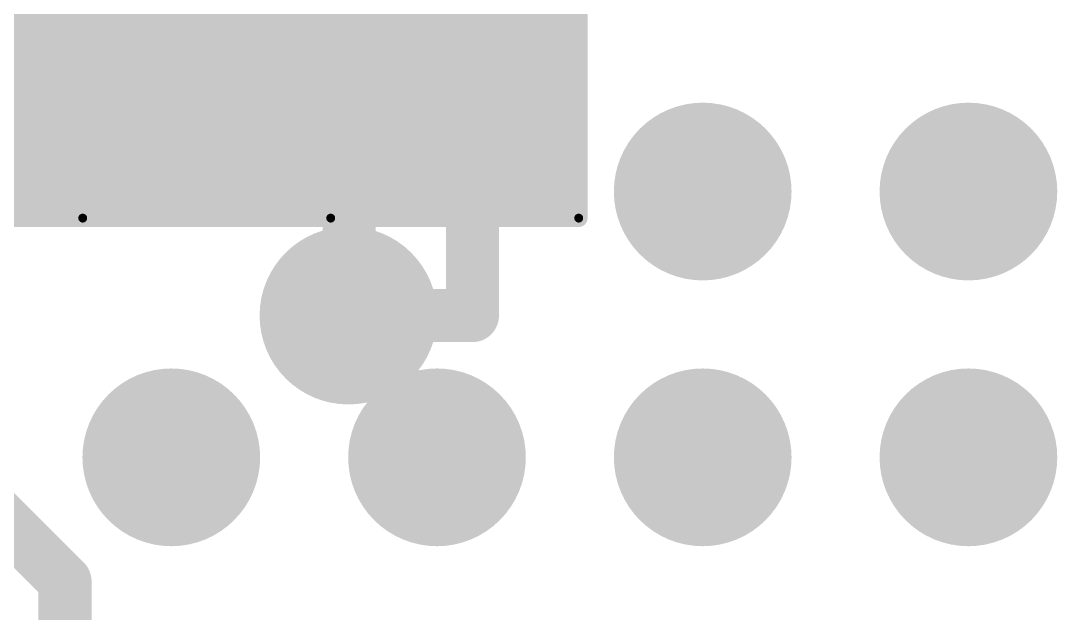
# Model space of a CAD drawing. Header units: millimetres. Extents: x 29 to 180, y 30 to 200.
# Drawn here: x 89.15 to 95, y 150.62 to 153.96 of the extents above; entities that cross this region are included whole.
import ezdxf

# ---------------------------------------------------------------- set-up
doc = ezdxf.new("R2010")
doc.units = ezdxf.units.MM
for name, color, linetype in [('BottomLayer', 5, 'Continuous'), ('BottomOverlay', 54, 'Continuous'), ('BottomPaste', 16, 'Continuous'), ('BottomSolder', 6, 'Continuous'), ('Mechanical13', 56, 'Continuous'), ('Mechanical15', 56, 'Continuous'), ('MultiLayer', 9, 'Continuous'), ('TopLayer', 1, 'Continuous'), ('TopSolder', 216, 'Continuous'), ('ViaHoleLayer', 16, 'Continuous')]:
    doc.layers.add(name, color=color, linetype=linetype)

# ---------------------------------------------------------------- blocks, each defined once
blk = doc.blocks.new('SMD_C_0603_B_587')
at = {"layer": 'BottomLayer'}
for points in [[(-1.29999994, 0.5499989), (-1.29999994, -0.5499989), (-0.30000194, 0.5499989), (-0.30000194, -0.5499989)], [(0.2999994, 0.5499989), (0.2999994, -0.5499989), (1.2999974, 0.5499989), (1.2999974, -0.5499989)]]:
    blk.add_solid(points, dxfattribs=at)
at = {"layer": 'BottomOverlay', "const_width": 0.0999998}
for points in [[(-1.44999964, -0.7000011399999999), (-1.44999964, 0.7000011399999999)], [(1.44999964, 0.7000011399999999), (-1.44999964, 0.7000011399999999)], [(1.44999964, -0.7000011399999999), (1.44999964, 0.7000011399999999)], [(0.1499997, 0.40000174), (-0.1499997, 0.40000174)], [(0.1499997, -0.3999992), (-0.1499997, -0.3999992)], [(1.44999964, -0.7000011399999999), (-1.44999964, -0.7000011399999999)]]:
    blk.add_lwpolyline(points, dxfattribs=at)
at = {"layer": 'BottomOverlay', "const_width": 0.0499999}
for points in [[(-1.47499832, 0.7000011399999999, 1), (-1.42500096, 0.7000011399999999, 1)], [(-1.47499832, 0.7000011399999999, 1), (-1.42500096, 0.7000011399999999, 1)], [(1.42500096, 0.7000011399999999, 1), (1.47499832, 0.7000011399999999, 1)], [(1.42500096, 0.7000011399999999, 1), (1.47499832, 0.7000011399999999, 1)], [(-0.17499838, 0.40000174, 1), (-0.12500102, 0.40000174, 1)], [(0.12500102, 0.40000174, 1), (0.17499838, 0.40000174, 1)], [(-0.17499838, -0.3999992, 1), (-0.12500102, -0.3999992, 1)], [(0.12500102, -0.3999992, 1), (0.17499838, -0.3999992, 1)], [(-1.47499832, -0.7000011399999999, 1), (-1.42500096, -0.7000011399999999, 1)], [(-1.47499832, -0.7000011399999999, 1), (-1.42500096, -0.7000011399999999, 1)], [(1.42500096, -0.7000011399999999, 1), (1.47499832, -0.7000011399999999, 1)], [(1.42500096, -0.7000011399999999, 1), (1.47499832, -0.7000011399999999, 1)]]:
    blk.add_lwpolyline(points, format="xyb", close=True, dxfattribs=at)
at = {"layer": 'BottomPaste'}
for points in [[(-1.29999994, 0.5499989), (-1.29999994, -0.5499989), (-0.30000194, 0.5499989), (-0.30000194, -0.5499989)], [(0.2999994, 0.5499989), (0.2999994, -0.5499989), (1.2999974, 0.5499989), (1.2999974, -0.5499989)]]:
    blk.add_solid(points, dxfattribs=at)
at = {"layer": 'BottomSolder'}
for points in [[(-1.40159994, 0.6515989), (-1.40159994, -0.6515989), (-0.19840194, 0.6515989), (-0.19840194, -0.6515989)], [(0.1983994, 0.6515989), (0.1983994, -0.6515989), (1.4015974, 0.6515989), (1.4015974, -0.6515989)]]:
    blk.add_solid(points, dxfattribs=at)
at = {"layer": 'Mechanical13', "const_width": 0.0999998}
for points in [[(-0.90000074, -0.4499991), (-0.90000074, 0.45000164)], [(0.8999982, 0.45000164), (-0.90000074, 0.45000164)], [(0.8999982, -0.4499991), (0.8999982, 0.45000164)], [(0.8999982, -0.4499991), (-0.90000074, -0.4499991)]]:
    blk.add_lwpolyline(points, dxfattribs=at)
at = {"layer": 'Mechanical13', "const_width": 0.0499999}
for points in [[(-0.9249994199999999, 0.45000164, 1), (-0.8750020599999999, 0.45000164, 1)], [(-0.9249994199999999, 0.45000164, 1), (-0.8750020599999999, 0.45000164, 1)], [(0.8749995199999999, 0.45000164, 1), (0.9249968799999999, 0.45000164, 1)], [(0.8749995199999999, 0.45000164, 1), (0.9249968799999999, 0.45000164, 1)], [(-0.9249994199999999, -0.4499991, 1), (-0.8750020599999999, -0.4499991, 1)], [(-0.9249994199999999, -0.4499991, 1), (-0.8750020599999999, -0.4499991, 1)], [(0.8749995199999999, -0.4499991, 1), (0.9249968799999999, -0.4499991, 1)], [(0.8749995199999999, -0.4499991, 1), (0.9249968799999999, -0.4499991, 1)]]:
    blk.add_lwpolyline(points, format="xyb", close=True, dxfattribs=at)
at = {"layer": 'Mechanical15', "const_width": 0.0499999}
for points in [[(-1.47500086, -0.7000011399999999), (-1.47500086, 0.7000011399999999)], [(1.44999964, 0.7000011399999999), (-1.47500086, 0.7000011399999999)], [(1.44999964, -0.7000011399999999), (1.44999964, 0.7000011399999999)], [(1.44999964, -0.7000011399999999), (-1.47500086, -0.7000011399999999)]]:
    blk.add_lwpolyline(points, dxfattribs=at)
at = {"layer": 'Mechanical15', "const_width": 0.02499868}
for points in [[(-1.4875002, 0.7000011399999999, 1), (-1.46250152, 0.7000011399999999, 1)], [(-1.4875002, 0.7000011399999999, 1), (-1.46250152, 0.7000011399999999, 1)], [(1.4375003, 0.7000011399999999, 1), (1.46249898, 0.7000011399999999, 1)], [(1.4375003, 0.7000011399999999, 1), (1.46249898, 0.7000011399999999, 1)], [(-1.4875002, -0.7000011399999999, 1), (-1.46250152, -0.7000011399999999, 1)], [(-1.4875002, -0.7000011399999999, 1), (-1.46250152, -0.7000011399999999, 1)], [(1.4375003, -0.7000011399999999, 1), (1.46249898, -0.7000011399999999, 1)], [(1.4375003, -0.7000011399999999, 1), (1.46249898, -0.7000011399999999, 1)]]:
    blk.add_lwpolyline(points, format="xyb", close=True, dxfattribs=at)
blk = doc.blocks.new('SMD_C_0603_B_588')
at = {"layer": 'BottomLayer'}
for points in [[(-1.29999994, 0.5499989), (-1.29999994, -0.5499989), (-0.30000194, 0.5499989), (-0.30000194, -0.5499989)], [(0.2999994, 0.5499989), (0.2999994, -0.5499989), (1.2999974, 0.5499989), (1.2999974, -0.5499989)]]:
    blk.add_solid(points, dxfattribs=at)
at = {"layer": 'BottomOverlay', "const_width": 0.0999998}
for points in [[(-1.44999964, -0.7000011399999999), (-1.44999964, 0.7000011399999999)], [(1.44999964, 0.7000011399999999), (-1.44999964, 0.7000011399999999)], [(1.44999964, -0.7000011399999999), (1.44999964, 0.7000011399999999)], [(0.1499997, 0.40000174), (-0.1499997, 0.40000174)], [(0.1499997, -0.3999992), (-0.1499997, -0.3999992)], [(1.44999964, -0.7000011399999999), (-1.44999964, -0.7000011399999999)]]:
    blk.add_lwpolyline(points, dxfattribs=at)
at = {"layer": 'BottomOverlay', "const_width": 0.0499999}
for points in [[(-1.47499832, 0.7000011399999999, 1), (-1.42500096, 0.7000011399999999, 1)], [(-1.47499832, 0.7000011399999999, 1), (-1.42500096, 0.7000011399999999, 1)], [(1.42500096, 0.7000011399999999, 1), (1.47499832, 0.7000011399999999, 1)], [(1.42500096, 0.7000011399999999, 1), (1.47499832, 0.7000011399999999, 1)], [(-0.17499838, 0.40000174, 1), (-0.12500102, 0.40000174, 1)], [(0.12500102, 0.40000174, 1), (0.17499838, 0.40000174, 1)], [(-0.17499838, -0.3999992, 1), (-0.12500102, -0.3999992, 1)], [(0.12500102, -0.3999992, 1), (0.17499838, -0.3999992, 1)], [(-1.47499832, -0.7000011399999999, 1), (-1.42500096, -0.7000011399999999, 1)], [(-1.47499832, -0.7000011399999999, 1), (-1.42500096, -0.7000011399999999, 1)], [(1.42500096, -0.7000011399999999, 1), (1.47499832, -0.7000011399999999, 1)], [(1.42500096, -0.7000011399999999, 1), (1.47499832, -0.7000011399999999, 1)]]:
    blk.add_lwpolyline(points, format="xyb", close=True, dxfattribs=at)
at = {"layer": 'BottomPaste'}
for points in [[(-1.29999994, 0.5499989), (-1.29999994, -0.5499989), (-0.30000194, 0.5499989), (-0.30000194, -0.5499989)], [(0.2999994, 0.5499989), (0.2999994, -0.5499989), (1.2999974, 0.5499989), (1.2999974, -0.5499989)]]:
    blk.add_solid(points, dxfattribs=at)
at = {"layer": 'BottomSolder'}
for points in [[(-1.40159994, 0.6515989), (-1.40159994, -0.6515989), (-0.19840194, 0.6515989), (-0.19840194, -0.6515989)], [(0.1983994, 0.6515989), (0.1983994, -0.6515989), (1.4015974, 0.6515989), (1.4015974, -0.6515989)]]:
    blk.add_solid(points, dxfattribs=at)
at = {"layer": 'Mechanical13', "const_width": 0.0999998}
for points in [[(-0.90000074, -0.4499991), (-0.90000074, 0.45000164)], [(0.8999982, 0.45000164), (-0.90000074, 0.45000164)], [(0.8999982, -0.4499991), (0.8999982, 0.45000164)], [(0.8999982, -0.4499991), (-0.90000074, -0.4499991)]]:
    blk.add_lwpolyline(points, dxfattribs=at)
at = {"layer": 'Mechanical13', "const_width": 0.0499999}
for points in [[(-0.9249994199999999, 0.45000164, 1), (-0.8750020599999999, 0.45000164, 1)], [(-0.9249994199999999, 0.45000164, 1), (-0.8750020599999999, 0.45000164, 1)], [(0.8749995199999999, 0.45000164, 1), (0.9249968799999999, 0.45000164, 1)], [(0.8749995199999999, 0.45000164, 1), (0.9249968799999999, 0.45000164, 1)], [(-0.9249994199999999, -0.4499991, 1), (-0.8750020599999999, -0.4499991, 1)], [(-0.9249994199999999, -0.4499991, 1), (-0.8750020599999999, -0.4499991, 1)], [(0.8749995199999999, -0.4499991, 1), (0.9249968799999999, -0.4499991, 1)], [(0.8749995199999999, -0.4499991, 1), (0.9249968799999999, -0.4499991, 1)]]:
    blk.add_lwpolyline(points, format="xyb", close=True, dxfattribs=at)
at = {"layer": 'Mechanical15', "const_width": 0.0499999}
for points in [[(-1.47500086, -0.7000011399999999), (-1.47500086, 0.7000011399999999)], [(1.44999964, 0.7000011399999999), (-1.47500086, 0.7000011399999999)], [(1.44999964, -0.7000011399999999), (1.44999964, 0.7000011399999999)], [(1.44999964, -0.7000011399999999), (-1.47500086, -0.7000011399999999)]]:
    blk.add_lwpolyline(points, dxfattribs=at)
at = {"layer": 'Mechanical15', "const_width": 0.02499868}
for points in [[(-1.4875002, 0.7000011399999999, 1), (-1.46250152, 0.7000011399999999, 1)], [(-1.4875002, 0.7000011399999999, 1), (-1.46250152, 0.7000011399999999, 1)], [(1.4375003, 0.7000011399999999, 1), (1.46249898, 0.7000011399999999, 1)], [(1.4375003, 0.7000011399999999, 1), (1.46249898, 0.7000011399999999, 1)], [(-1.4875002, -0.7000011399999999, 1), (-1.46250152, -0.7000011399999999, 1)], [(-1.4875002, -0.7000011399999999, 1), (-1.46250152, -0.7000011399999999, 1)], [(1.4375003, -0.7000011399999999, 1), (1.46249898, -0.7000011399999999, 1)], [(1.4375003, -0.7000011399999999, 1), (1.46249898, -0.7000011399999999, 1)]]:
    blk.add_lwpolyline(points, format="xyb", close=True, dxfattribs=at)
blk = doc.blocks.new('SMD_C_0603_B_591')
at = {"layer": 'BottomLayer'}
for points in [[(-1.29999994, 0.5499989), (-1.29999994, -0.5499989), (-0.30000194, 0.5499989), (-0.30000194, -0.5499989)], [(0.2999994, 0.5499989), (0.2999994, -0.5499989), (1.2999974, 0.5499989), (1.2999974, -0.5499989)]]:
    blk.add_solid(points, dxfattribs=at)
at = {"layer": 'BottomOverlay', "const_width": 0.0999998}
for points in [[(-1.44999964, -0.7000011399999999), (-1.44999964, 0.7000011399999999)], [(1.44999964, 0.7000011399999999), (-1.44999964, 0.7000011399999999)], [(1.44999964, -0.7000011399999999), (1.44999964, 0.7000011399999999)], [(0.1499997, 0.40000174), (-0.1499997, 0.40000174)], [(0.1499997, -0.3999992), (-0.1499997, -0.3999992)], [(1.44999964, -0.7000011399999999), (-1.44999964, -0.7000011399999999)]]:
    blk.add_lwpolyline(points, dxfattribs=at)
at = {"layer": 'BottomOverlay', "const_width": 0.0499999}
for points in [[(-1.47499832, 0.7000011399999999, 1), (-1.42500096, 0.7000011399999999, 1)], [(-1.47499832, 0.7000011399999999, 1), (-1.42500096, 0.7000011399999999, 1)], [(1.42500096, 0.7000011399999999, 1), (1.47499832, 0.7000011399999999, 1)], [(1.42500096, 0.7000011399999999, 1), (1.47499832, 0.7000011399999999, 1)], [(-0.17499838, 0.40000174, 1), (-0.12500102, 0.40000174, 1)], [(0.12500102, 0.40000174, 1), (0.17499838, 0.40000174, 1)], [(-0.17499838, -0.3999992, 1), (-0.12500102, -0.3999992, 1)], [(0.12500102, -0.3999992, 1), (0.17499838, -0.3999992, 1)], [(-1.47499832, -0.7000011399999999, 1), (-1.42500096, -0.7000011399999999, 1)], [(-1.47499832, -0.7000011399999999, 1), (-1.42500096, -0.7000011399999999, 1)], [(1.42500096, -0.7000011399999999, 1), (1.47499832, -0.7000011399999999, 1)], [(1.42500096, -0.7000011399999999, 1), (1.47499832, -0.7000011399999999, 1)]]:
    blk.add_lwpolyline(points, format="xyb", close=True, dxfattribs=at)
at = {"layer": 'BottomPaste'}
for points in [[(-1.29999994, 0.5499989), (-1.29999994, -0.5499989), (-0.30000194, 0.5499989), (-0.30000194, -0.5499989)], [(0.2999994, 0.5499989), (0.2999994, -0.5499989), (1.2999974, 0.5499989), (1.2999974, -0.5499989)]]:
    blk.add_solid(points, dxfattribs=at)
at = {"layer": 'BottomSolder'}
for points in [[(-1.40159994, 0.6515989), (-1.40159994, -0.6515989), (-0.19840194, 0.6515989), (-0.19840194, -0.6515989)], [(0.1983994, 0.6515989), (0.1983994, -0.6515989), (1.4015974, 0.6515989), (1.4015974, -0.6515989)]]:
    blk.add_solid(points, dxfattribs=at)
at = {"layer": 'Mechanical13', "const_width": 0.0999998}
for points in [[(-0.90000074, -0.4499991), (-0.90000074, 0.45000164)], [(0.8999982, 0.45000164), (-0.90000074, 0.45000164)], [(0.8999982, -0.4499991), (0.8999982, 0.45000164)], [(0.8999982, -0.4499991), (-0.90000074, -0.4499991)]]:
    blk.add_lwpolyline(points, dxfattribs=at)
at = {"layer": 'Mechanical13', "const_width": 0.0499999}
for points in [[(-0.9249994199999999, 0.45000164, 1), (-0.8750020599999999, 0.45000164, 1)], [(-0.9249994199999999, 0.45000164, 1), (-0.8750020599999999, 0.45000164, 1)], [(0.8749995199999999, 0.45000164, 1), (0.9249968799999999, 0.45000164, 1)], [(0.8749995199999999, 0.45000164, 1), (0.9249968799999999, 0.45000164, 1)], [(-0.9249994199999999, -0.4499991, 1), (-0.8750020599999999, -0.4499991, 1)], [(-0.9249994199999999, -0.4499991, 1), (-0.8750020599999999, -0.4499991, 1)], [(0.8749995199999999, -0.4499991, 1), (0.9249968799999999, -0.4499991, 1)], [(0.8749995199999999, -0.4499991, 1), (0.9249968799999999, -0.4499991, 1)]]:
    blk.add_lwpolyline(points, format="xyb", close=True, dxfattribs=at)
at = {"layer": 'Mechanical15', "const_width": 0.0499999}
for points in [[(-1.47500086, -0.7000011399999999), (-1.47500086, 0.7000011399999999)], [(1.44999964, 0.7000011399999999), (-1.47500086, 0.7000011399999999)], [(1.44999964, -0.7000011399999999), (1.44999964, 0.7000011399999999)], [(1.44999964, -0.7000011399999999), (-1.47500086, -0.7000011399999999)]]:
    blk.add_lwpolyline(points, dxfattribs=at)
at = {"layer": 'Mechanical15', "const_width": 0.02499868}
for points in [[(-1.4875002, 0.7000011399999999, 1), (-1.46250152, 0.7000011399999999, 1)], [(-1.4875002, 0.7000011399999999, 1), (-1.46250152, 0.7000011399999999, 1)], [(1.4375003, 0.7000011399999999, 1), (1.46249898, 0.7000011399999999, 1)], [(1.4375003, 0.7000011399999999, 1), (1.46249898, 0.7000011399999999, 1)], [(-1.4875002, -0.7000011399999999, 1), (-1.46250152, -0.7000011399999999, 1)], [(-1.4875002, -0.7000011399999999, 1), (-1.46250152, -0.7000011399999999, 1)], [(1.4375003, -0.7000011399999999, 1), (1.46249898, -0.7000011399999999, 1)], [(1.4375003, -0.7000011399999999, 1), (1.46249898, -0.7000011399999999, 1)]]:
    blk.add_lwpolyline(points, format="xyb", close=True, dxfattribs=at)

msp = doc.modelspace()

# ---------------------------------------------------------------- linework, layer by layer
at = {"layer": 'BottomLayer', "const_width": 0.2999994}
for points in [[(88.8000002, 153.50000288), (90.19999994, 153.50000288)], [(90.19999994, 153.50000288), (91.60000222, 153.50000288)], [(91.60000222, 153.50000288), (91.70000202, 153.40000308)], [(91.70000202, 152.3000002), (91.70000202, 153.40000308)], [(91.00000088, 152.3000002), (91.70000202, 152.3000002)], [(88.8000002, 151.400002), (89.399999, 150.8000032)], [(89.399999, 148.55000262), (89.399999, 150.8000032)]]:
    msp.add_lwpolyline(points, dxfattribs=at)
at = {"layer": 'BottomLayer'}
for points, const_width in [([(90.12500136, 153.50000288, 1), (90.27499852, 153.50000288, 1)], 0.1499997), ([(90.12500136, 153.50000288, 1), (90.27499852, 153.50000288, 1)], 0.1499997), ([(91.52500364, 153.50000288, 1), (91.67500079999999, 153.50000288, 1)], 0.1499997), ([(91.52500364, 153.50000288, 1), (91.67500079999999, 153.50000288, 1)], 0.1499997), ([(91.62500344, 153.40000308, 1), (91.7750006, 153.40000308, 1)], 0.1499997), ([(91.62500344, 153.40000308, 1), (91.7750006, 153.40000308, 1)], 0.1499997), ([(92.79997188, 152.99995308, 1), (93.19997108, 152.99995308, 1)], 0.3999992), ([(94.29997141999999, 152.99995308, 1), (94.69997061999999, 152.99995308, 1)], 0.3999992), ([(90.80000127999999, 152.3000002, 1), (91.20000048, 152.3000002, 1)], 0.3999992), ([(90.92500229999999, 152.3000002, 1), (91.07499946, 152.3000002, 1)], 0.1499997), ([(91.62500344, 152.3000002, 1), (91.7750006, 152.3000002, 1)], 0.1499997), ([(91.62500344, 152.3000002, 1), (91.7750006, 152.3000002, 1)], 0.1499997), ([(89.79997279999999, 151.49995354, 1), (90.19997199999999, 151.49995354, 1)], 0.3999992), ([(91.29997234, 151.49995354, 1), (91.69997153999999, 151.49995354, 1)], 0.3999992), ([(92.79997188, 151.49995354, 1), (93.19997108, 151.49995354, 1)], 0.3999992), ([(94.29997141999999, 151.49995354, 1), (94.69997061999999, 151.49995354, 1)], 0.3999992), ([(89.32500042, 150.8000032, 1), (89.47499758, 150.8000032, 1)], 0.1499997), ([(89.32500042, 150.8000032, 1), (89.47499758, 150.8000032, 1)], 0.1499997)]:
    msp.add_lwpolyline(points, format="xyb", close=True, dxfattribs=dict(at, const_width=const_width))
at = {"layer": 'BottomSolder', "const_width": 0.5015992}
for points in [[(92.74917187999999, 152.99995308, 1), (93.25077107999999, 152.99995308, 1)], [(94.24917142, 152.99995308, 1), (94.75077062, 152.99995308, 1)], [(90.74920128, 152.3000002, 1), (91.25080048, 152.3000002, 1)], [(89.7491728, 151.49995354, 1), (90.250772, 151.49995354, 1)], [(91.24917234, 151.49995354, 1), (91.75077153999999, 151.49995354, 1)], [(92.74917187999999, 151.49995354, 1), (93.25077107999999, 151.49995354, 1)], [(94.24917142, 151.49995354, 1), (94.75077062, 151.49995354, 1)]]:
    msp.add_lwpolyline(points, format="xyb", close=True, dxfattribs=at)
at = {"layer": 'MultiLayer', "const_width": 0.3999992}
for points in [[(92.79997188, 152.99995308, 1), (93.19997108, 152.99995308, 1)], [(94.29997141999999, 152.99995308, 1), (94.69997061999999, 152.99995308, 1)], [(90.80000127999999, 152.3000002, 1), (91.20000048, 152.3000002, 1)], [(89.79997279999999, 151.49995354, 1), (90.19997199999999, 151.49995354, 1)], [(91.29997234, 151.49995354, 1), (91.69997153999999, 151.49995354, 1)], [(92.79997188, 151.49995354, 1), (93.19997108, 151.49995354, 1)], [(94.29997141999999, 151.49995354, 1), (94.69997061999999, 151.49995354, 1)]]:
    msp.add_lwpolyline(points, format="xyb", close=True, dxfattribs=at)
at = {"layer": 'TopLayer', "const_width": 0.2999994}
for points in [[(91.00400137999999, 152.3040007), (91.00400137999999, 155.43302924)], [(91.00000088, 152.3000002), (91.00400137999999, 152.3040007)]]:
    msp.add_lwpolyline(points, dxfattribs=at)
at = {"layer": 'TopLayer'}
for points, const_width in [([(92.79997188, 152.99995308, 1), (93.19997108, 152.99995308, 1)], 0.3999992), ([(94.29997141999999, 152.99995308, 1), (94.69997061999999, 152.99995308, 1)], 0.3999992), ([(90.80000127999999, 152.3000002, 1), (91.20000048, 152.3000002, 1)], 0.3999992), ([(90.92500229999999, 152.3000002, 1), (91.07499946, 152.3000002, 1)], 0.1499997), ([(90.92900279999999, 152.3040007, 1), (91.07899995999999, 152.3040007, 1)], 0.1499997), ([(90.92900279999999, 152.3040007, 1), (91.07899995999999, 152.3040007, 1)], 0.1499997), ([(89.79997279999999, 151.49995354, 1), (90.19997199999999, 151.49995354, 1)], 0.3999992), ([(91.29997234, 151.49995354, 1), (91.69997153999999, 151.49995354, 1)], 0.3999992), ([(92.79997188, 151.49995354, 1), (93.19997108, 151.49995354, 1)], 0.3999992), ([(94.29997141999999, 151.49995354, 1), (94.69997061999999, 151.49995354, 1)], 0.3999992)]:
    msp.add_lwpolyline(points, format="xyb", close=True, dxfattribs=dict(at, const_width=const_width))
at = {"layer": 'TopSolder', "const_width": 0.5015992}
for points in [[(92.74917187999999, 152.99995308, 1), (93.25077107999999, 152.99995308, 1)], [(94.24917142, 152.99995308, 1), (94.75077062, 152.99995308, 1)], [(90.74920128, 152.3000002, 1), (91.25080048, 152.3000002, 1)], [(89.7491728, 151.49995354, 1), (90.250772, 151.49995354, 1)], [(91.24917234, 151.49995354, 1), (91.75077153999999, 151.49995354, 1)], [(92.74917187999999, 151.49995354, 1), (93.25077107999999, 151.49995354, 1)], [(94.24917142, 151.49995354, 1), (94.75077062, 151.49995354, 1)]]:
    msp.add_lwpolyline(points, format="xyb", close=True, dxfattribs=at)
at = {"layer": 'ViaHoleLayer', "const_width": 0.2499995}
for points in [[(92.874973, 152.99995308, 1), (93.12496996, 152.99995308, 1)], [(94.37497254, 152.99995308, 1), (94.62496949999999, 152.99995308, 1)], [(90.8750024, 152.3000002, 1), (91.12499935999999, 152.3000002, 1)], [(89.87497391999999, 151.49995354, 1), (90.12497087999999, 151.49995354, 1)], [(91.37497345999999, 151.49995354, 1), (91.62497042, 151.49995354, 1)], [(92.874973, 151.49995354, 1), (93.12496996, 151.49995354, 1)], [(94.37497254, 151.49995354, 1), (94.62496949999999, 151.49995354, 1)]]:
    msp.add_lwpolyline(points, format="xyb", close=True, dxfattribs=at)

# ---------------------------------------------------------------- block references
at = {"rotation": 270}
for name, p in [('SMD_C_0603_B_588', (88.8000002, 154.30000128)), ('SMD_C_0603_B_587', (90.19999994, 154.30000128)), ('SMD_C_0603_B_591', (91.60000222, 154.30000128))]:
    msp.add_blockref(name, p, dxfattribs=at)

doc.saveas('drawing.dxf')
